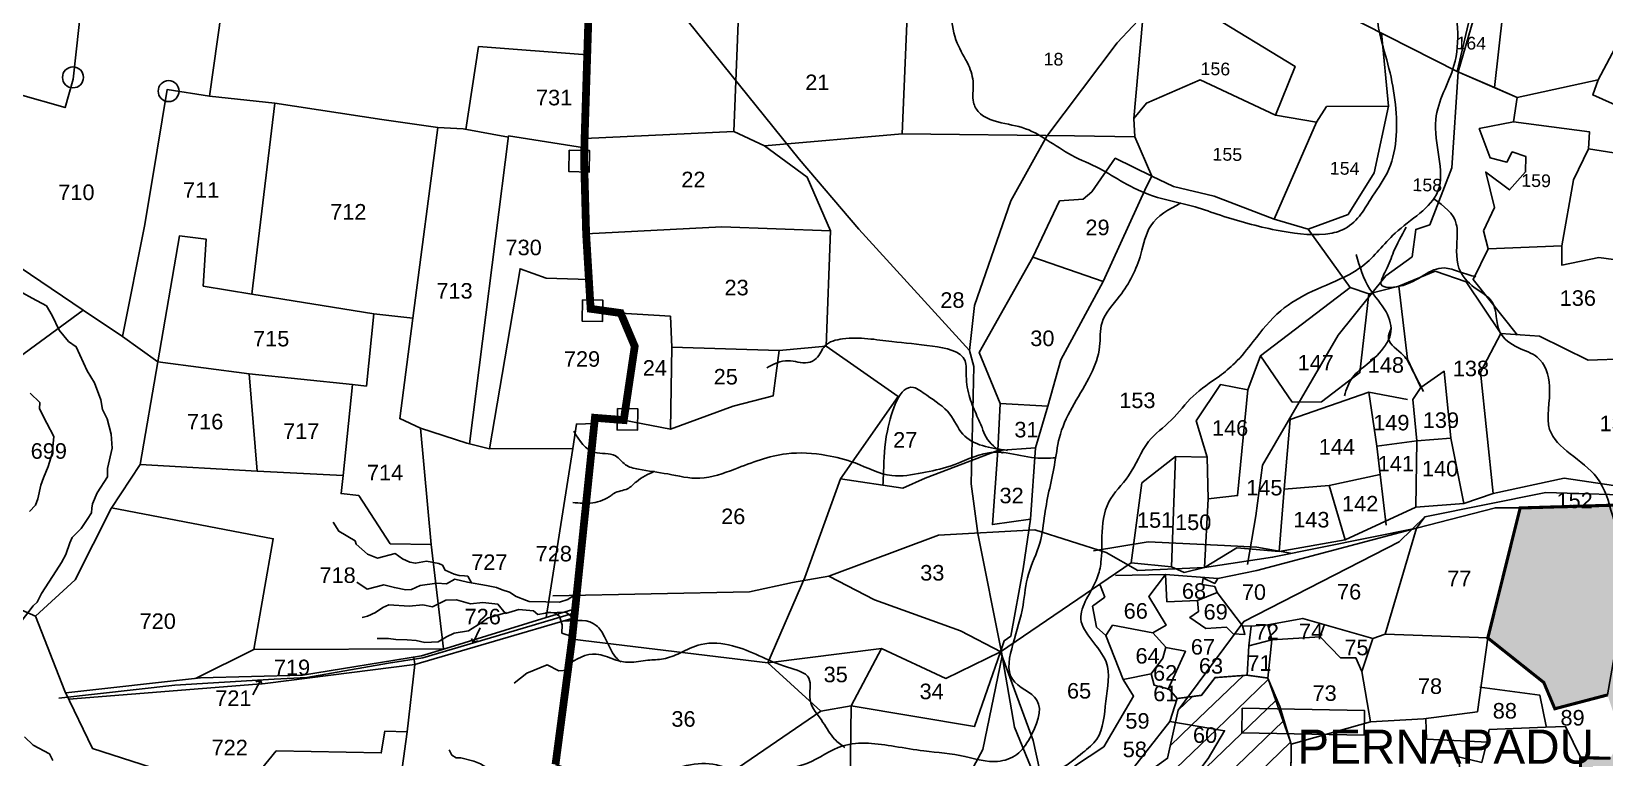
# Model space of a CAD drawing. Header units: inches. Extents: x 204181 to 273365, y 1587708 to 1600456.
# Drawn here: x 213162 to 215185, y 1594902 to 1595836 of the extents above; entities that cross this region are included whole.
import ezdxf
from ezdxf.enums import TextEntityAlignment as Align

# ---------------------------------------------------------------- set-up
doc = ezdxf.new("R2010")
doc.units = ezdxf.units.IN
doc.header["$LTSCALE"] = 15
doc.header["$MEASUREMENT"] = 0
doc.linetypes.add('HIDDEN2', pattern=[0.1875, 0.125, -0.0625])
for name, color, linetype in [('BOUNDRY STONES', 240, 'Continuous'), ('PLOT', 7, 'Continuous'), ('PLOT NOS', 7, 'Continuous'), ('PLOTS', 7, 'Continuous'), ('PLOTS NO', 7, 'Continuous'), ('ROADS', 1, 'Continuous'), ('STREAMS', 4, 'Continuous'), ('VILLAGE BOUNDRY', 5, 'Continuous'), ('WUA-16', 3, 'Continuous')]:
    doc.layers.add(name, color=color, linetype=linetype)
doc.styles.get("Standard").update_dxf_attribs({"font": 'arial.ttf'})
pattern_1 = [(43.954847, (181207.572, 1890831.594), (-18.0174635, 18.6870786), [])]

# ---------------------------------------------------------------- blocks, each defined once
blk = doc.blocks.new('GGGGGFDGG')
at = {"layer": 'PLOTS NO', "color": 0}
for points in [[(17673.9, 8953.1), (17670.6, 8947.5), (17677, 8943.1)], [(17670.6, 8947.5), (17695.6, 8952)]]:
    blk.add_lwpolyline(points, dxfattribs=at)

msp = doc.modelspace()

# ---------------------------------------------------------------- hatches: boundary and pattern name
at = {"layer": 'PLOT'}
h = msp.add_hatch(dxfattribs=at)
h.set_pattern_fill('ANSI31', color=11, scale=8.175858, angle=-1.0452)
h.set_pattern_definition(pattern_1)
h.paths.add_polyline_path([(214675.4, 1594900.6), (214619.7, 1594827.3), (214681.1, 1594826.9), (214710.3, 1594839.9), (214763.7, 1594852.5), (214781.6, 1594870.2), (214782.2, 1594919.4), (214752.1, 1595004.3), (214725.5, 1595008), (214684.5, 1595004.9), (214667, 1594982.1), (214649.2, 1594979.8), (214636.9, 1594963.1), (214633.3, 1594947), (214696.5, 1594936.4)])
h.paths.add_polyline_path([(214654.3, 1594918.6), (214688, 1594918), (214688.5, 1594943), (214654.7, 1594943.6)], flags=25)
h = msp.add_hatch(dxfattribs=at)
h.set_pattern_fill('ANSI31', color=11, scale=8.175858, angle=-1.0452)
h.set_pattern_definition(pattern_1)
h.paths.add_polyline_path([(214675.4, 1594900.6), (214696.5, 1594936.4), (214633.3, 1594947), (214623.2, 1594901.1), (214612.9, 1594871.3), (214619.7, 1594827.3)])
h.paths.add_polyline_path([(214654.3, 1594918.6), (214688, 1594918), (214688.5, 1594943), (214654.7, 1594943.6)], flags=24)
at = {"layer": 'PLOTS NO', "true_color": 0x105689}
h = msp.add_hatch(color=146, dxfattribs=at)
h.dxf.hatch_style = 1
h.paths.add_polyline_path([(216003.9, 1594561.1), (215925.3, 1594554.6), (215809, 1594544.8), (215729.3, 1594536.8), (215693.7, 1594538.1), (215535, 1594522.7), (215393, 1594493.5), (215168.3, 1594459.9), (215096.3, 1594456), (215007.4, 1594449.2), (215036.9, 1594651.9), (215173.1, 1594638.3), (215177, 1594657), (215184.8, 1594796.7), (215151.2, 1594798.8), (215154.6, 1594901.8), (215192.7, 1594901.1), (215217.6, 1594946), (215199, 1594952.4), (215189.1, 1594982.6), (215121.3, 1594964.8), (215107.1, 1594998.6), (215035.1, 1595055.9), (215076.7, 1595223.2), (215264.7, 1595228.8), (215287.3, 1595237.6), (215399.9, 1595241.2), (215592.8, 1595252.1), (215670.1, 1595270.3), (215677.2, 1595351.8), (215679.7, 1595430.7), (215665.7, 1595481.8), (215590, 1595494.8), (215577.2, 1595495.1), (215444.9, 1595500.8), (215470.3, 1595621.3), (215488.1, 1595723), (215617.5, 1595699), (215705.6, 1595687.4), (215713, 1595698.3), (215736.1, 1595814.2), (215783, 1596007), (215790.1, 1596152.8), (215766.3, 1596280.7), (215729.4, 1596325.9), (215716.8, 1596405.1), (215696.1, 1596443.3), (215690.9, 1596478.3), (215699.8, 1596527), (215707.8, 1596563), (215874.8, 1596507.2), (216009.2, 1596465.1), (216015.8, 1596435.4), (216202.7, 1596413), (216508.3, 1596351.6), (216616.1, 1596339.7), (216828.5, 1596313.6), (216993.8, 1596298.7), (217057, 1596272.3), (216847.6, 1596252.8), (216814.4, 1596232.2), (216780.6, 1596144.2), (216681.9, 1596128), (216648, 1596055), (216551.9, 1596021.8), (216488.7, 1595999.5), (216397.3, 1595952.1), (216313, 1595877.4), (216158.9, 1595763.1), (215998.9, 1595635.1), (215975.7, 1595415.1), (215966.3, 1595132.8), (215991.2, 1594836.3), (216011.3, 1594561.7)])

# ---------------------------------------------------------------- linework, layer by layer
at = {"layer": 'BOUNDRY STONES'}
for points in [[(213853.7, 1595683.5), (213879.8, 1595683), (213879.3, 1595655.5), (213853.2, 1595656)], [(213870.7, 1595491.1), (213896.8, 1595490.6), (213896.3, 1595463.1), (213870.2, 1595463.6)], [(213915.7, 1595351.2), (213941.8, 1595350.8), (213941.3, 1595323.2), (213915.2, 1595323.7)]]:
    msp.add_lwpolyline(points, close=True, dxfattribs=at)
for centre in [(213215.4, 1595777.3), (213338.4, 1595759.6)]:
    msp.add_circle(centre, 13.5, dxfattribs=at)
at = {"layer": 'PLOT'}
for points in [[(213883.3, 1596011.4), (214081.7, 1595998.7), (214221.3, 1595996.2), (214416.4, 1595989.9), (214504.9, 1595982.7), (214605.9, 1595982.9), (214995.6, 1595784.9), (215072.7, 1595751.2), (215177, 1595774), (215170, 1595754.7), (215306.9, 1595693.5), (215303, 1595658.7), (215356.5, 1595615.6), (215426.5, 1595623.8), (215470.3, 1595621.3), (215444.9, 1595500.8), (215577.2, 1595495.1), (215590, 1595494.8), (215665.7, 1595481.8), (215682.3, 1595421.7), (215688.8, 1595353.2)], [(214071.9, 1595869.5), (214065.5, 1595707.8), (213873.4, 1595698.5)], [(214282, 1595704.8), (214288.5, 1595856.8)], [(214589, 1595849.2), (214674.5, 1595859.8), (214787.5, 1595791.1), (214762, 1595728.7), (214814.8, 1595719.5)], [(215014.8, 1595867.2), (214995.6, 1595784.9), (215043.7, 1595764.4), (215072.7, 1595751.2), (215068.3, 1595719.9), (215024, 1595711.3), (215038.2, 1595673.6), (215059.6, 1595668.3), (215066.5, 1595681.4), (215084, 1595675.5), (215083.7, 1595655.7), (215062.8, 1595632.4), (215032.4, 1595655.5), (215043.7, 1595610), (215029.4, 1595579.9), (215035.6, 1595556.7), (215016.1, 1595517.4), (215073.4, 1595445.7)], [(215054.5, 1595859.9), (215043.7, 1595764.4)], [(215491.3, 1595809.4), (215342.7, 1595822.2), (215224, 1595862.8), (215177, 1595774)], [(214591, 1595848.9), (214579.7, 1595724.5), (214580.9, 1595700.6), (214602.8, 1595650.3), (214630.8, 1595636.8), (214683.2, 1595624.5), (214760.2, 1595594.9), (214803.9, 1595582.1), (214858.2, 1595507), (214881.9, 1595498.7), (214920.7, 1595508.6), (214967.3, 1595528.1), (215007.4, 1595514.4), (215051.7, 1595447.8), (215101.5, 1595444.2), (215164.2, 1595413.5), (215212.8, 1595415)], [(214760.2, 1595594.9), (214814.8, 1595719.5), (214827.8, 1595739.6), (214907.2, 1595740.1), (214898.5, 1595834.5)], [(214762, 1595728.7), (214665.3, 1595774.1), (214596.1, 1595744), (214579.7, 1595724.5)], [(214907.2, 1595740.1), (214889, 1595654.3), (214855.3, 1595600.9), (214803.9, 1595582.1)], [(215303, 1595658.7), (215281.4, 1595667), (215164.8, 1595685.4), (215165.9, 1595707.2), (215068.3, 1595719.9)], [(214065.5, 1595707.8), (214104.6, 1595689.1), (214159.7, 1595648.9), (214189.8, 1595579.9), (214184.3, 1595431.5)], [(214104.6, 1595689.1), (214282, 1595704.8), (214503.7, 1595701.9), (214580.9, 1595700.6)], [(214287.8, 1594650.3), (214381.7, 1594632.4), (214565.7, 1594745.2), (214507.3, 1594818.1), (214488, 1594824.6), (214468.2, 1594842.2), (214450.2, 1594923.9), (214408.5, 1595038), (214412.9, 1595052.3), (214421.5, 1595058.1), (214437.3, 1595145), (214447, 1595208.7), (214453.2, 1595300.7), (214469.2, 1595354.1), (214485.9, 1595414), (214540.5, 1595514.8), (214596.3, 1595636.9), (214602.8, 1595650.3), (214555.9, 1595673.3), (214525.6, 1595630.1), (214514.7, 1595620.5), (214484.3, 1595618.4), (214449.9, 1595545.9), (214540.5, 1595514.8)], [(215164.8, 1595685.4), (215145.2, 1595645.6), (215130.3, 1595560.6), (215130.2, 1595535.8), (215178.1, 1595545.7), (215206.2, 1595541.8), (215200.8, 1595472.5), (215225.3, 1595449.2), (215302, 1595458.2), (215302, 1595458.2), (215307.1, 1595454), (215438.6, 1595457)], [(214189.8, 1595579.9), (214050, 1595584.8), (213875.4, 1595576)], [(215035.6, 1595556.7), (215130.3, 1595560.6)], [(214449.9, 1595545.9), (214380.7, 1595423.1), (214408, 1595357.8), (214405.1, 1595297.2), (214398, 1595201.8), (214447, 1595208.7)], [(214576.5, 1595152.7), (214590.2, 1595255.5), (214633.5, 1595289.5), (214674, 1595288.7), (214660, 1595335.2), (214691.1, 1595381.9), (214726.3, 1595375), (214742.6, 1595419.1), (214858.2, 1595507)], [(214920.7, 1595508.6), (214931.7, 1595414.5), (214949.1, 1595378), (214979, 1595399.2), (214987.7, 1595312.9), (215004.3, 1595229)], [(214742.6, 1595419.1), (214783.6, 1595359.4), (214821, 1595359.9), (214870.5, 1595397.5), (214881.9, 1595498.7)], [(214453.2, 1595300.7), (214405.1, 1595297.2), (214311.6, 1595261.4), (214282.8, 1595248.6), (214202.6, 1595260.7), (214276.9, 1595366.5), (214184.3, 1595431.5), (214123.8, 1595425.8), (213985.5, 1595430.1), (213983.8, 1595469.9), (213919.8, 1595474)], [(215051.7, 1595447.8), (215025.6, 1595397.9), (215042.2, 1595241.9)], [(213985.5, 1595430.1), (213983.7, 1595324.6), (213923.8, 1595336.3)], [(213983.7, 1595324.6), (214064.7, 1595354.4), (214115.8, 1595367.4), (214123.8, 1595425.8)], [(214675.5, 1595234.9), (214713.3, 1595239.1), (214726.3, 1595375)], [(214932, 1595362.7), (214882.1, 1595372), (214780.8, 1595337.1), (214773.2, 1595247.5), (214831.1, 1595251.9), (214896.5, 1595266.4), (214892.3, 1595302.6), (214882.1, 1595372)], [(214987.7, 1595312.9), (214943.6, 1595309.5), (214938.6, 1595362.6), (214949.1, 1595378)], [(214408, 1595357.8), (214469.2, 1595354.1)], [(214556.4, 1595136.1), (214620.7, 1595137.7), (214688, 1595132.6), (214738, 1595142.6), (214943.2, 1595197.2), (215044.8, 1595223.4), (215076.7, 1595223.2), (215200.7, 1595226.5), (215264.7, 1595228.8), (215287.3, 1595237.6), (215399.9, 1595241.2), (215592.8, 1595252.1), (215670.1, 1595270.3), (215730.2, 1595300.2), (215802.1, 1595314.6), (215802.8, 1595321.6)], [(214892.3, 1595302.6), (214943.6, 1595309.5)], [(214943.6, 1595309.5), (214942.6, 1595224.1)], [(214633.5, 1595289.5), (214628.2, 1595147.4)], [(214670.8, 1595146.6), (214675.5, 1595234.9), (214674, 1595288.7)], [(214896.5, 1595266.4), (214904.3, 1595201.2)], [(214202.6, 1595260.7), (214156.7, 1595133.5), (214108.9, 1595023.8), (214177.4, 1594961.7), (213997.9, 1594839.2), (213836, 1594893.1)], [(215228.4, 1595247.2), (215133.2, 1595261.5), (215042.2, 1595241.9), (215004.3, 1595229), (214942.6, 1595224.1), (214851.5, 1595182), (214766.6, 1595167.2), (214712.2, 1595172), (214670.8, 1595146.6), (214644.5, 1595140), (214628.2, 1595147.4), (214576.5, 1595152.7), (214408.5, 1595038), (214338, 1595003.8), (214255.3, 1595042.4), (214108.9, 1595023.8), (213857.3, 1595054.5)], [(214766.6, 1595167.2), (214773.2, 1595247.5)], [(214831.1, 1595251.9), (214851.5, 1595182)], [(214782.2, 1594919.4), (214884.4, 1594948.1), (214952.4, 1594951.9), (215021.7, 1594961), (215035.1, 1595055.9), (215076.7, 1595223.2)], [(214943.2, 1595197.2), (214903.2, 1595060.8)], [(214503.6, 1594890.9), (214541.4, 1594915.9), (214579.4, 1594981.1), (214566.3, 1595002.4), (214544, 1595059), (214531.9, 1595069.7), (214526.5, 1595096.7), (214542.5, 1595108.6), (214536.4, 1595123.9)], [(214544, 1595059), (214552.4, 1595072.3), (214604.2, 1595062.6), (214621.3, 1595072.2), (214599.2, 1595109.3), (214620.7, 1595137.7), (214622.4, 1595102.5), (214661.6, 1595104.1), (214687.1, 1595114.4)], [(214688, 1595132.6), (214683.8, 1595126), (214668.9, 1595132.7), (214667.5, 1595124.6), (214684, 1595122), (214687.1, 1595114.4), (214719.7, 1595071.5), (214730.9, 1595071), (214752.1, 1595072.7), (214797.1, 1595081.1), (214887.3, 1595055.4), (214903.2, 1595060.8), (215035.1, 1595055.9), (215107.1, 1594998.6), (215121.3, 1594964.8), (215189.1, 1594982.6), (215197.8, 1595031.5), (215310.7, 1595031.2), (215309.7, 1594998.4), (215414.5, 1594953.5), (215477.5, 1594948.1), (215552.6, 1594937.5), (215619.5, 1594913), (215681.6, 1594919.2)], [(214661.6, 1595104.1), (214662.9, 1595089.8), (214651.7, 1595082.2), (214672.5, 1595068.1), (214699.2, 1595069.7), (214707.5, 1595061.3), (214722.6, 1595060.5), (214719.7, 1595071.5)], [(214604.2, 1595062.6), (214621, 1595043.9), (214617.3, 1595029.7), (214602.2, 1595009.9), (214566.3, 1595002.4)], [(214725.5, 1595008), (214727.7, 1595045.8), (214730.9, 1595071)], [(214819.5, 1595057.3), (214824.8, 1595072.5)], [(214255.3, 1595042.4), (214216.4, 1594968.4), (214213.1, 1594738.6), (214226.2, 1594675.3), (214138.2, 1594678.7), (214138.6, 1594631.4), (214143.2, 1594547.9), (214127.8, 1594524.8), (214125.9, 1594515.4), (214159.7, 1594506.4), (214146.3, 1594445), (214155.1, 1594342.5), (214145.2, 1594310.2)], [(214620.8, 1595043.7), (214646.1, 1595038.9), (214623.4, 1594989.2)], [(214727.7, 1595045.8), (214757.3, 1595053.5), (214819.5, 1595057.3), (214845.7, 1595030.2), (214865.4, 1595030.2), (214873.2, 1595012.7), (214887.3, 1595055.4)], [(214177.4, 1594961.7), (214216.4, 1594968.4), (214374.7, 1594941.8), (214408.5, 1595038)], [(214602.2, 1595009.9), (214605.8, 1594995.2), (214625.1, 1594989.8), (214635.7, 1594978), (214626.1, 1594948.2)], [(214635.7, 1594978), (214667, 1594982.1), (214684.5, 1595004.9), (214725.5, 1595008), (214752.1, 1595004.3)], [(214873.2, 1595012.7), (214884.4, 1594948.1)], [(215110, 1594942.2), (215101.8, 1594982.5), (215024.7, 1594992.4)], [(214469.7, 1594318.2), (214488.6, 1594491.1), (214565.7, 1594745.2), (214581.8, 1594802.3), (214619.7, 1594827.3), (214675.4, 1594900.6), (214696.5, 1594936.4), (214626.1, 1594948.2), (214566.9, 1594872.8), (214555.2, 1594875.4), (214519.9, 1594858.5), (214507.3, 1594818.1)], [(214792.3, 1594644.6), (214809.1, 1594791.1), (214820.3, 1594821.1), (214886.3, 1594812.1), (214921, 1594812), (214959.7, 1594812.4), (215003, 1594850.8), (214997.2, 1594903), (215027.3, 1594895.7), (215033.9, 1594921.9), (215037, 1594938.1), (215109.4, 1594941.3), (215135.2, 1594941.9), (215154.6, 1594901.8), (215192.7, 1594901.1)], [(214955.2, 1594951.2), (214956.3, 1594925.7), (215035.4, 1594921.9)]]:
    msp.add_lwpolyline(points, dxfattribs=at)
at = {"layer": 'PLOT', "color": 11}
msp.add_lwpolyline([(214752.1, 1595072.7), (214757.3, 1595053.5), (214752.1, 1595004.3), (214767.6, 1594967.6), (214782.2, 1594919.4), (214781.6, 1594870.2), (214763.7, 1594852.5), (214710.3, 1594839.9), (214681.1, 1594826.9), (214619.7, 1594827.3)], dxfattribs=at)
at = {"layer": 'PLOT', "color": 11, "const_width": 2.04}
msp.add_lwpolyline([(214619.7, 1594827.3), (214681.1, 1594826.9), (214710.3, 1594839.9), (214763.7, 1594852.5), (214781.6, 1594870.2), (214782.2, 1594919.4), (214752.1, 1595004.3), (214725.5, 1595008), (214684.5, 1595004.9), (214667, 1594982.1), (214635.7, 1594978), (214626.1, 1594948.2), (214566.9, 1594872.8), (214619.7, 1594827.3)], dxfattribs=at)
at = {"layer": 'PLOT'}
msp.add_lwpolyline([(214719.2, 1594965.5), (214876.5, 1594962.7), (214875.9, 1594930.9), (214718.6, 1594933.7)], close=True, dxfattribs=at)
at = {"layer": 'PLOTS'}
for points in [[(212820.1, 1596117), (212809.4, 1596041.2), (212801, 1595994.3), (212787.9, 1595909.4), (212899.8, 1595881.2), (212888.4, 1595807.4), (212927.4, 1595803.7), (212993.5, 1595802.7), (213011.2, 1595809), (213144.8, 1595755.5), (213205.3, 1595738.5), (213215.6, 1595775), (213226.6, 1595877), (213229, 1595899.8), (213132, 1595906.9), (213023.7, 1595918.2), (212992.5, 1595927.7), (212906.6, 1595932.3), (212899.8, 1595881.2)], [(213391.1, 1595753.1), (213406.5, 1595862.4), (213492.8, 1595853.4), (213524.7, 1595991.2), (213529.7, 1596056), (213601.7, 1596053.5), (213706.6, 1596057.5), (213886.7, 1596056.1)], [(213720.7, 1595710.3), (213737, 1595817), (213876.8, 1595806.2)], [(213445.4, 1595498.5), (213383, 1595508.7), (213386.9, 1595568.9), (213352.5, 1595573.5), (213324.7, 1595411.3), (213278.9, 1595443.8), (213307.6, 1595587.8), (213323.6, 1595683.8), (213336.5, 1595761.5), (213391.1, 1595753.1), (213475.1, 1595744.1)], [(213228.5, 1595477.7), (213105.8, 1595560.4), (212985.7, 1595674.6), (212905.7, 1595676.5), (212807.3, 1595708.9), (212805.3, 1595743.3), (212756.1, 1595746.1), (212731.3, 1595714.7), (212550.1, 1595716.2), (212520.8, 1595649.7), (212572.7, 1595626.8), (212687.7, 1595615.4), (212822.7, 1595622.8), (212920.7, 1595584.2), (212985.6, 1595482.9), (213063.3, 1595356.9)], [(213602.4, 1595472.9), (213445.4, 1595498.5), (213475.1, 1595744.1), (213612.6, 1595723.2), (213684.6, 1595712.8)], [(213775.5, 1595700.3), (213717.3, 1595711), (213684.6, 1595712.8), (213652.5, 1595467.6)], [(213725.2, 1595305.9), (213775.7, 1595702), (213873.1, 1595686.8)], [(213751.2, 1595299.1), (213790.5, 1595531.1), (213824.1, 1595519.1), (213878.9, 1595517.2)], [(213072.1, 1595273.5), (213063.3, 1595356.9), (213228.5, 1595477.7), (213278.9, 1595443.8)], [(213575, 1595381.9), (213592.7, 1595380), (213602.4, 1595472.9), (213652.5, 1595467.6), (213635.7, 1595338.3), (213662.5, 1595325.8)], [(213562.7, 1595265.1), (213575, 1595381.9), (213441.8, 1595395.9), (213324.7, 1595411.3), (213302, 1595279.1)], [(213452.3, 1595270.7), (213441.8, 1595395.9)], [(213858.1, 1595299.9), (213751.2, 1595299.1), (213722, 1595306.7), (213662.5, 1595325.8), (213676.1, 1595176.1)], [(213824.2, 1595082.1), (213858.1, 1595299.9), (213862.9, 1595331.2), (213886, 1595331.8)], [(213373, 1595003.7), (213448.2, 1595040.9), (213692, 1595041.7), (213676.1, 1595176.1), (213623.4, 1595177.1), (213582.9, 1595239.3), (213560.3, 1595241.6), (213562.7, 1595265.1), (213452.3, 1595270.7), (213302, 1595279.1), (213264.3, 1595222.5), (213218.4, 1595130.7), (213167.1, 1595083.9)], [(213448.2, 1595040.9), (213473, 1595183.6), (213265, 1595223.5)], [(213093.5, 1595116), (213167.1, 1595083.9), (213204.8, 1594987.6), (213240.5, 1594913.5), (213429.7, 1594852.9), (213591.1, 1594813.3), (213684.2, 1594738.6), (213811.1, 1594686.2)], [(213206, 1594985.1), (213379.6, 1595004.4), (213510.6, 1595008.2), (213663.7, 1595033), (213694.8, 1595042.5), (213824.2, 1595082.1), (213861.3, 1595093.4)], [(213860.1, 1595081.8), (213655.2, 1595021.6), (213653.7, 1595031.4)], [(213209.9, 1594977), (213462.6, 1594997.5), (213655.2, 1595021.6), (213645.3, 1594935)], [(213632.3, 1594841.8), (213645.3, 1594935), (213616.3, 1594935.9), (213611.9, 1594908), (213476.9, 1594910.6), (213429.7, 1594852.9)]]:
    msp.add_lwpolyline(points, dxfattribs=at)
at = {"layer": 'ROADS'}
for points in [[(214980.3, 1596685.8), (214920.7, 1596583.9), (214863.5, 1596392.5), (214748.4, 1596138.5), (214696.2, 1595995.5), (214659.1, 1595929.3), (214558.3, 1595821.8), (214467.8, 1595701.5), (214421.5, 1595618.3), (214374.9, 1595483.8), (214368.3, 1595426), (214374.1, 1595405.2), (214370.7, 1595254.4), (214379.2, 1595190.4), (214409.5, 1595037.6), (214426.4, 1594940.9), (214475.2, 1594821.9), (214564.6, 1594729.1), (214670.4, 1594614.2), (214772.4, 1594491.5), (214844, 1594414.7)], [(214726.1, 1595150.3), (214736.9, 1595213.2), (214745.1, 1595278.3), (214842.7, 1595445.5), (214903.8, 1595522.1), (214937.6, 1595546.4), (214942.4, 1595581.7), (214960.5, 1595587.6), (214989, 1595660.9), (214996.8, 1595784.6), (215046.4, 1595954.4), (215078.1, 1596007.5), (215156.1, 1596137.9), (215212.3, 1596281.6), (215231.5, 1596384)], [(214368.3, 1595426), (214226, 1595582.1), (214149.2, 1595671.9), (213874.4, 1596013.3)], [(214009.8, 1594306.2), (214108.2, 1594444.7), (214177.2, 1594551.8), (214275.1, 1594632.1), (214402.5, 1594746.8), (214475.7, 1594819.6), (214519.9, 1594826.6), (214623.2, 1594901.1), (214636.9, 1594963.1), (214721.1, 1595077.1), (214920.9, 1595179.7), (214954.3, 1595211.9), (215109.8, 1595242.9), (215246.3, 1595238.7), (215354, 1595246.3), (215581.5, 1595255.2), (215678.7, 1595278.6), (215727.1, 1595306), (215798.8, 1595318), (215885, 1595347), (215990.3, 1595387.7)], [(214954.3, 1595211.9), (214943.2, 1595197.2), (214758.3, 1595159.7), (214670.8, 1595146.6), (214584.9, 1595142.6), (214544.4, 1595165.7), (214452.7, 1595195), (214328.7, 1595188.1), (214187.5, 1595135.3), (214141, 1595127.1), (214085.4, 1595115.3), (213832.6, 1595110.2)], [(214527.9, 1595168.2), (214598.1, 1595179.4), (214696.4, 1595174.8), (214738, 1595172.6), (214781.5, 1595164.9)], [(214108.2, 1594444.7), (214152.6, 1594543.8), (214254.7, 1594656.9), (214288.7, 1594709.5), (214317.3, 1594761.8), (214334.7, 1594817.6), (214385.7, 1594912.5), (214410.3, 1595033), (214409.5, 1595037.6), (214356.8, 1595065), (214246.2, 1595104.9), (214187.5, 1595135.3)]]:
    msp.add_lwpolyline(points, dxfattribs=at)
at = {"layer": 'ROADS', "color": 1}
msp.add_lwpolyline([(213197.4, 1594978.5), (213346.2, 1594995.3), (213474.1, 1595002.8), (213516.3, 1595005.2), (213621, 1595023.3), (213665.3, 1595030.3), (213771.4, 1595061.7), (213860.8, 1595088.2)], dxfattribs=at)
at = {"layer": 'STREAMS'}
for points in [[(213150.3, 1595500), (213163, 1595493), (213181.3, 1595483.2), (213188.6, 1595471), (213197.6, 1595452), (213209.8, 1595437.3), (213219.7, 1595430.7), (213233.8, 1595399.6), (213243.2, 1595384.2), (213251.4, 1595362.3), (213253.4, 1595350), (213259.3, 1595338.1), (213264.3, 1595318), (213265.6, 1595300.2), (213259.7, 1595274), (213259.9, 1595263.3), (213246.3, 1595242.8), (213240.3, 1595228.7), (213239.8, 1595222.9), (213239.2, 1595217.1), (213233.7, 1595208.3), (213225.8, 1595196.8), (213214.5, 1595185.2), (213211.3, 1595178.3), (213206.1, 1595163.5), (213200.6, 1595152.9), (213193.6, 1595142.5), (213174.9, 1595113), (213171.9, 1595107.2), (213169.4, 1595102.1), (213164, 1595097.2), (213148.9, 1595077.1)], [(213159.4, 1595218.7), (213167.2, 1595227), (213170.1, 1595234.9), (213174.2, 1595252.7), (213177.5, 1595262.1), (213183.6, 1595276.4), (213188.6, 1595293.1), (213190.8, 1595315), (213181.7, 1595332.1), (213172.5, 1595350.8), (213172.6, 1595359.1), (213160.4, 1595371.1)], [(213727.8, 1595127), (213723.1, 1595135.6), (213718.8, 1595135.8), (213712.2, 1595136.2), (213705.8, 1595138), (213694.3, 1595143), (213690.6, 1595149.6), (213685.8, 1595151.7), (213670.1, 1595154.7), (213655.9, 1595152.1), (213648.6, 1595153.5), (213639.2, 1595157.7), (213629.6, 1595164.5), (213606.9, 1595158.4), (213594.4, 1595163.8), (213579.8, 1595176.5), (213578.2, 1595180.7), (213557.5, 1595193.3), (213550.2, 1595205)], [(213863, 1595110.2), (213858.8, 1595110.2), (213852, 1595105.2), (213841.3, 1595101.8), (213823.4, 1595102.4), (213802.2, 1595102.7), (213798.7, 1595104.1), (213785.3, 1595109.1), (213776.7, 1595114.7), (213767.5, 1595118), (213760.1, 1595121), (213747.3, 1595123.4), (213723, 1595127.9), (213706.7, 1595131.4), (213695.7, 1595125.5), (213683.2, 1595126.3), (213662, 1595123.4), (213650.7, 1595118.4), (213643.3, 1595117.9), (213628.9, 1595120.7), (213615.2, 1595124.4), (213593.6, 1595118.6), (213580.3, 1595127.8)], [(213857.6, 1595057.6), (213844.3, 1595062.1), (213844.7, 1595072.9), (213841.1, 1595083.9), (213834.4, 1595088.2), (213826.1, 1595089.2), (213823.2, 1595088), (213813.2, 1595085.9), (213807.8, 1595090.8), (213788.9, 1595092.4), (213771.8, 1595087.5), (213762, 1595099.2), (213742.5, 1595101.7), (213726.5, 1595099.7), (213708.6, 1595104.8), (213695.1, 1595104.6), (213678, 1595095.9), (213665.2, 1595098.7), (213647.8, 1595096.7), (213621.5, 1595098.7), (213613.8, 1595094.9), (213604.4, 1595088.6), (213594.4, 1595084), (213587.3, 1595082.2)], [(213606.8, 1595055), (213621.2, 1595055.4), (213630.8, 1595054), (213645.3, 1595053.7), (213656.8, 1595052.6), (213668, 1595049.9), (213685, 1595050.9), (213695.7, 1595057.2), (213705.7, 1595062.2), (213724, 1595065.1), (213741.8, 1595076.1), (213748.6, 1595081.4), (213772.8, 1595088.7)], [(213826.4, 1595088.3), (213849.2, 1595089.2), (213860, 1595081.1)], [(213782.7, 1594997.9), (213799.2, 1595010.8), (213825.4, 1595021.3), (213840.3, 1595013.4), (213852, 1595014.5)], [(213153.2, 1594928.7), (213164.1, 1594918), (213185.2, 1594906.6), (213189.5, 1594898)], [(213834, 1594871.2), (213826.6, 1594872.5), (213815.5, 1594874.2), (213800.9, 1594869.2), (213788.5, 1594867.8), (213775.4, 1594874.7), (213765.2, 1594878.3), (213754.1, 1594885.1), (213739.5, 1594893.9), (213730.8, 1594897.4), (213714.1, 1594901.6), (213708.3, 1594901.7), (213702.5, 1594905.1), (213699.1, 1594912.1)]]:
    msp.add_lwpolyline(points, dxfattribs=at)
msp.add_open_spline([(213795.2, 1594605.2), (213826.2, 1594609.4), (213863.2, 1594614.4), (213906.1, 1594609), (213926.6, 1594609.5), (213949, 1594623.8), (213972.7, 1594662.4), (214010, 1594715.8), (214052, 1594782), (214121.7, 1594791.4), (214161.6, 1594816), (214230.8, 1594842.1), (214304.8, 1594846.4), (214378.4, 1594849.2), (214415.4, 1594844.2), (214442.3, 1594852.8), (214458.8, 1594875.4), (214489.4, 1594887.7), (214511.5, 1594906.3), (214541.2, 1594929.9), (214541.9, 1594975.1), (214555.1, 1595031.5), (214492.7, 1595076.7), (214531.4, 1595121.4), (214539.1, 1595157.4), (214538, 1595190.4), (214542.4, 1595232.6), (214578.1, 1595264.9), (214592.8, 1595308.8), (214630, 1595335.1), (214654.3, 1595369.3), (214685.8, 1595389.1), (214713, 1595411.3), (214736.8, 1595441.7), (214765.2, 1595478.3), (214810.4, 1595504), (214848, 1595517.7), (214885.8, 1595541.1), (214915.1, 1595583.8), (214994.5, 1595626.5), (214952.6, 1595720.5), (214994.3, 1595783.3), (214999.4, 1595857.8), (214974.5, 1595939.1), (215022.8, 1596019), (215016.6, 1596112.9), (215093.6, 1596188.3), (215166.5, 1596260.3), (215207.3, 1596343.9), (215272.5, 1596402.4), (215322.5, 1596465.4), (215370.7, 1596531.6), (215378, 1596588.6), (215389.2, 1596621.7), (215395.5, 1596634.1)], degree=3, knots=[0, 0, 0, 0, 11.343226, 13.578884, 15.897655, 18.693406, 22.875501, 32.278521, 43.329517, 48.972384, 57.055818, 60.3688, 76.046906, 83.739384, 87.507941, 89.551284, 93.746121, 97.227608, 101.395096, 104.439315, 110.574309, 116.799379, 124.599403, 131.579649, 134.09699, 138.170599, 143.717576, 148.837834, 155.101492, 159.99166, 165.11173, 170.311016, 173.471623, 177.95004, 184.437079, 190.281314, 196.678631, 199.173714, 206.405437, 215.845506, 227.154813, 236.099471, 242.034644, 254.135265, 265.493983, 274.158709, 286.924904, 302.083551, 312.366101, 320.309248, 333.91792, 342.117427, 349.611389, 354.701978, 354.701978, 354.701978, 354.701978], dxfattribs=at)
for points in [[(214344.2, 1595858.1), (214352.6, 1595821.4), (214367, 1595793.2), (214373.3, 1595769.2), (214373.6, 1595745.2), (214380.8, 1595732.1), (214400.3, 1595721.2), (214436.3, 1595712.7), (214499.8, 1595677.1), (214535.6, 1595660), (214566.7, 1595642.1), (214603.7, 1595625), (214658.5, 1595610.6), (214691.3, 1595599.8), (214762.7, 1595580.8), (214826.3, 1595575.7), (214848.4, 1595581.2), (214869.9, 1595598.8), (214884.1, 1595620.2), (214905.5, 1595654), (214916.2, 1595742.4), (214908, 1595788.8), (214896.2, 1595833.4), (214892.4, 1595863.3), (214902.7, 1595927.5), (214904.2, 1595989.5), (214903.1, 1596014.6), (214915.7, 1596057.2), (214921.7, 1596086.2), (214937, 1596149.5), (214958.1, 1596224.9), (214961.8, 1596258.6), (214978, 1596305.8), (214989, 1596323.7), (214993.6, 1596340.5), (214989.4, 1596371.6)], [(214640.4, 1595615.7), (214601.5, 1595586.2), (214588.9, 1595550), (214561.5, 1595495.8), (214538.9, 1595461.7), (214535.8, 1595430.9), (214524.5, 1595395.3), (214485.3, 1595318.1), (214478.4, 1595282.6), (214465.2, 1595215), (214458.9, 1595178), (214444.3, 1595138.1), (214437.3, 1595098), (214424.4, 1595048), (214423.6, 1595002.7), (214455.2, 1594975.8), (214446, 1594927), (214429.3, 1594905.9), (214404.6, 1594897), (214362.6, 1594903.4), (214309.9, 1594910.6), (214272.3, 1594916.3), (214205.6, 1594916.9), (214159.3, 1594894.5), (214125.2, 1594886.4), (214066.1, 1594886.8), (214029.1, 1594894.4), (213989.7, 1594888.8), (213931.1, 1594883), (213902, 1594871.6), (213878.5, 1594860.7), (213843.9, 1594861.3)], [(214965.6, 1595621.2), (214994.6, 1595588.5), (214995.7, 1595576.5), (214998, 1595531.8), (215017.7, 1595506.9), (215040.7, 1595488.2), (215050.7, 1595449.6), (215073.7, 1595429.6), (215098.7, 1595417.2), (215114.4, 1595379.8), (215114.6, 1595324.3), (215175.3, 1595262.3), (215195.3, 1595214.1), (215205.3, 1595177.4), (215211.7, 1595149.6)], [(214930.3, 1595584.5), (214914, 1595552.7), (214904.1, 1595528.9), (214898.1, 1595510.8), (214921.4, 1595508.4), (214979.1, 1595532), (214998.6, 1595527.2), (215019.9, 1595520.5)], [(214865.9, 1595549.2), (214883.4, 1595504.8), (214904.2, 1595475.5), (214910, 1595447), (214903.5, 1595432.7), (214879.7, 1595407.9), (214861.1, 1595391.2), (214850.6, 1595367.5)], [(214910.8, 1595454.6), (214907.4, 1595441.4), (214926.6, 1595419.6), (214937, 1595403.1), (214952.2, 1595373.2)], [(214411, 1595293.6), (214389.9, 1595314.2), (214384.6, 1595326.7), (214378.1, 1595341.5), (214369, 1595364.7), (214364.3, 1595393), (214362.7, 1595412.5), (214320.9, 1595431.5), (214268.5, 1595437.3), (214237.5, 1595441), (214205.3, 1595440.8), (214182.5, 1595431.7), (214171.4, 1595415.6), (214160.6, 1595410.2), (214135.2, 1595412.7), (214107.6, 1595403.6)], [(214417.5, 1595297.3), (214359.8, 1595318.3), (214343.1, 1595344), (214313.4, 1595368.4), (214296.4, 1595378.2), (214262.8, 1595322.4), (214257.9, 1595270), (214257.1, 1595252.2)], [(214479.4, 1595287.8), (214452.9, 1595287.5), (214415.5, 1595294.1), (214393.3, 1595294.1), (214343.5, 1595276.9), (214307.4, 1595268.4), (214268.6, 1595264.8), (214221.4, 1595281.1), (214184.4, 1595290.8), (214133, 1595293), (214066.7, 1595273.2), (214021.7, 1595261.4), (213980.3, 1595266.9), (213942.8, 1595273.1), (213925.9, 1595278.9), (213913.1, 1595290.2), (213886.3, 1595294.7), (213859.5, 1595322)], [(213963.3, 1595270.4), (213940, 1595257), (213928.8, 1595248), (213911.2, 1595242), (213907.5, 1595239.3), (213883.9, 1595229.8), (213858.1, 1595230.3)], [(213848.1, 1595077.4), (213888.5, 1595072.1), (213899, 1595057.5), (213913.8, 1595030.9), (213920.2, 1595024.6)], [(213849.7, 1595021), (213888.5, 1595035.2), (213911.5, 1595028.3), (213931, 1595024.6), (213954.8, 1595027.2), (213974.7, 1595029.1), (213995.8, 1595036.4), (214023.2, 1595047.5), (214063.6, 1595045.9), (214134.3, 1595018.3), (214161.8, 1595004.2), (214163.5, 1594976.4), (214180, 1594947.3), (214194.9, 1594925.8), (214208.3, 1594914.8)]]:
    msp.add_spline(points, degree=3, dxfattribs=at)
at = {"layer": 'VILLAGE BOUNDRY', "color": 5, "linetype": 'HIDDEN2', "ltscale": 20, "const_width": 10}
msp.add_lwpolyline([(213883.3, 1596011.4), (213873.4, 1595698.5), (213873.4, 1595698.5), (213872.8, 1595670.6), (213875.4, 1595576), (213881.2, 1595479.5), (213919.8, 1595474), (213937.9, 1595431.2), (213923.8, 1595336.3), (213886.7, 1595339.2), (213857.3, 1595054.5), (213836, 1594893.1)], dxfattribs=at)
at = {"layer": 'VILLAGE BOUNDRY', "linetype": 'HIDDEN2', "ltscale": 20, "const_width": 10}
msp.add_lwpolyline([(213836, 1594893.1), (213857.3, 1595054.5), (213886.7, 1595339.2), (213923.8, 1595336.3), (213937.9, 1595431.2), (213919.8, 1595474), (213881.2, 1595479.5), (213875.4, 1595576), (213872.8, 1595670.6), (213873.4, 1595698.5), (213873.4, 1595698.5), (213883.3, 1596011.4)], dxfattribs=at)
at = {"layer": 'WUA-16', "color": 17, "const_width": 4}
for points in [[(215189.1, 1594982.6), (215121.3, 1594964.8), (215107.1, 1594998.6), (215035.1, 1595055.9), (215076.7, 1595223.2), (215264.7, 1595228.8)], [(215393, 1594493.5), (215168.3, 1594459.9), (215096.3, 1594456), (215007.4, 1594449.2), (215036.9, 1594651.9), (215173.1, 1594638.3), (215177, 1594657), (215184.8, 1594796.7), (215151.2, 1594798.8), (215154.6, 1594901.8), (215192.7, 1594901.1)]]:
    msp.add_lwpolyline(points, dxfattribs=at)

# ---------------------------------------------------------------- block references
at = {"layer": 'PLOT NOS'}
for p, xscale, yscale, zscale, rotation in [((211180.5, 1579023.7), 0.819321265613961, 0.819321265613961, 0.819321265613961, 54.10485775012559), ((216639.2, 1610914.1), 0.8193212656139609, 0.8193212656139609, 0.8193212656139609, 231.8348742025384)]:
    msp.add_blockref('GGGGGFDGG', p, dxfattribs=dict(at, xscale=xscale, yscale=yscale, zscale=zscale, rotation=rotation))

# ---------------------------------------------------------------- texts
for s, p in [('21', (214172.7, 1595770.9)), ('22', (214013.4, 1595645.9)), ('29', (214533.1, 1595584.2)), ('23', (214068.9, 1595506.8)), ('28', (214346.5, 1595490.7)), ('136', (215150.9, 1595493.3)), ('30', (214462.2, 1595441.5)), ('24', (213963.8, 1595403.4)), ('147', (214813.8, 1595410.2)), ('148', (214904, 1595407.2)), ('138', (215013.4, 1595402.7)), ('25', (214055, 1595392.1)), ('153', (214584.4, 1595361.7)), ('139', (214974.8, 1595336.2)), ('31', (214441.7, 1595324)), ('146', (214703.6, 1595326.1)), ('149', (214911, 1595333)), ('137', (215202.2, 1595332)), ('27', (214285.8, 1595310.8)), ('144', (214841, 1595301.9)), ('141', (214916.8, 1595280.2)), ('140', (214973.7, 1595273.8)), ('32', (214422.6, 1595239.2)), ('145', (214747.7, 1595249.3)), ('152', (215146.8, 1595232.9)), ('26', (214064.6, 1595212.4)), ('142', (214870.9, 1595228.7)), ('151', (214607.2, 1595207.7)), ('150', (214656.2, 1595204.8)), ('143', (214808.1, 1595208.1)), ('33', (214320.6, 1595139.8)), ('77', (214998.4, 1595132.4)), ('68', (214657.2, 1595116.3)), ('70', (214734.3, 1595114.9)), ('76', (214856.7, 1595115.4)), ('66', (214582.3, 1595090.7)), ('69', (214685.1, 1595089.5)), ('72', (214750.9, 1595063.9)), ('74', (214807.7, 1595064.3)), ('64', (214597.5, 1595032.9)), ('67', (214668.7, 1595044.5)), ('75', (214866.2, 1595043.6)), ('62', (214620.1, 1595010.9)), ('63', (214679.1, 1595020)), ('71', (214741.4, 1595023.6)), ('35', (214196.4, 1595008.9)), ('78', (214960.7, 1594993.9)), ('34', (214319.8, 1594987.1)), ('65', (214509.4, 1594987.9)), ('61', (214620.3, 1594984.5)), ('73', (214825.2, 1594984.9)), ('36', (214000.6, 1594951.7)), ('59', (214584.5, 1594949.2)), ('88', (215057, 1594962.2)), ('89', (215144.1, 1594953.2)), ('60', (214671.4, 1594930.9)), ('58', (214581.1, 1594912.5))]:
    msp.add_text(s, height=20, dxfattribs=at).set_placement(p, align=Align.MIDDLE_CENTER)
for s, p in [('731', (213810.9, 1595741.3)), ('710', (213196.5, 1595619.4)), ('711', (213356.9, 1595622.4)), ('712', (213546.2, 1595594.3)), ('730', (213771.7, 1595548.4)), ('713', (213682.8, 1595492.6)), ('715', (213447, 1595431.1)), ('729', (213846.8, 1595404.9)), ('716', (213362.1, 1595324.3)), ('717', (213485.6, 1595312.1)), ('699', (213161, 1595286.5)), ('714', (213593.5, 1595258.7)), ('727', (213727.6, 1595143.4)), ('728', (213810.5, 1595154.4)), ('718', (213532.4, 1595126.7)), ('720', (213301.1, 1595067.5)), ('726', (213719.1, 1595073.4)), ('719', (213473.8, 1595008)), ('721', (213398.4, 1594968.4)), ('722', (213393.7, 1594904.9))]:
    msp.add_text(s, height=20, dxfattribs=at).set_placement(p)
at = {"layer": 'PLOTS'}
for s, p in [('164', (215013.8, 1595821.3)), ('18', (214476.5, 1595800.8)), ('156', (214684.7, 1595788.3)), ('155', (214700.1, 1595678.2)), ('154', (214851, 1595660.2)), ('159', (215097.2, 1595644.4)), ('158', (214957.3, 1595638.8))]:
    msp.add_text(s, height=16.35, rotation=358.9548, dxfattribs=at).set_placement(p, align=Align.MIDDLE_CENTER)
at = {"layer": 'PLOTS', "color": 1}
msp.add_text('PERNAPADU', height=43.91, dxfattribs=at).set_placement((214980.9, 1594916.1), align=Align.MIDDLE_CENTER)

doc.saveas('drawing.dxf')
